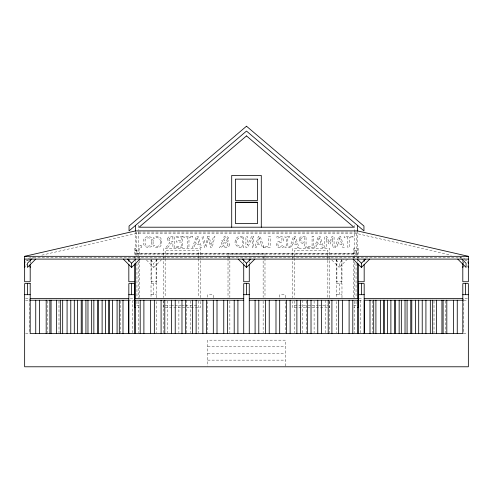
<?xml version="1.0" encoding="UTF-8"?>
<svg xmlns="http://www.w3.org/2000/svg" width="493" height="493" viewBox="0 0 493 493"><rect width="100%" height="100%" fill="white"/><g stroke="black" fill="none" stroke-linecap="round" stroke-linejoin="round"><path stroke-width="0.37" stroke-dasharray="2.46 1.85" d="M462.804 263.256L463.173 261.869M146.52 260.131L153.798 267.416L153.798 263.256L157.957 259.096M153.798 267.416L162.117 259.096M347.522 259.096L339.202 267.416L339.202 263.256L343.362 259.096M26.037 260.852L28.81 260.483M26.037 265.012L26.708 264.735M28.347 258.246L33.542 257.056M41.8 255.164L135.575 233.676L357.425 233.676L451.2 255.164M464.862 260.575L466.963 260.852M135.575 248.466L134.651 248.466L134.651 258.455M138.348 248.466L139.272 248.466L139.272 297.636M354.652 248.466L353.727 248.466L353.727 259.99M357.425 248.466L358.349 248.466L358.349 258.455M134.651 250.315L139.272 250.315M353.727 250.315L358.349 250.315M135.575 253.328L357.425 253.328M228.012 254.012L264.988 254.012M135.575 254.141L357.425 254.141M151.024 294.685L156.571 294.685M336.429 294.685L341.976 294.685M25.574 298.382L29.272 298.382L29.272 333.508M130.244 298.382L134.096 298.382M358.904 298.382L362.756 298.382M467.426 298.382L463.728 298.382L463.728 333.508M25.574 300.231L29.272 300.231M128.71 300.231L134.096 300.231M358.904 300.231L362.811 300.231M463.728 300.231L467.426 300.231M139.272 305.777L136.962 305.777L136.962 301.155M165.155 305.777L170.449 305.777M171.207 305.777L174.232 305.777M174.984 305.777L181.036 305.777M181.794 305.777L184.82 305.777M185.578 305.777L198.432 305.777M294.567 305.777L307.422 305.777M308.18 305.777L311.206 305.777M311.964 305.777L318.016 305.777M318.768 305.777L321.793 305.777M322.551 305.777L327.845 305.777M353.727 305.777L356.038 305.777L356.038 301.155M138.348 307.626L139.272 307.626M353.727 307.626L354.652 307.626M25.574 333.508L29.506 333.508M463.494 333.508L467.426 333.508M207.676 346.819L285.324 346.819M207.676 353.475L285.324 353.475M207.676 360.13L285.324 360.13M27.423 260.483L28.138 260.575M459.458 257.056L464.652 258.246M336.084 260.131L339.202 263.256M331.925 260.131L339.202 267.416M150.679 260.131L153.798 263.256M263.878 247.535L260.205 236.301L258.418 236.301L254.739 247.535L256.268 247.535L257.26 244.399L261.426 244.399L262.412 247.535L270.164 247.535L270.164 236.301L268.71 236.301L268.71 246.21L263.841 246.21L263.841 247.535M30.104 262.535L30.196 263.256M463.291 261.869L463.291 264.642M462.804 259.786L462.804 262.116M460.955 259.096L460.955 257.401L32.045 257.401L32.045 259.096M445.635 300.983L445.635 332.75M434.019 300.983L434.019 332.75M372.215 300.983L372.215 332.75M360.593 300.231L360.593 332.75M357.425 231.143L357.425 258.468M357.425 259.219L357.425 261.53M356.038 250.315L356.038 256.477M356.038 263.41L356.038 297.304M354.652 225.301L354.652 258.455M354.652 262.294L354.652 297.636M354.652 301.272L354.652 332.738M353.727 260.329L353.727 297.636M341.976 259.848L341.976 281.743L336.429 281.743L336.429 259.096M341.976 297.729L341.976 283.592L336.429 283.592L336.429 297.729M341.513 259.096L341.513 283.592M339.202 283.592L339.202 294.685M336.892 259.096L336.892 283.592M336.429 301.531L336.429 332.744M329.694 297.636L329.694 248.466L292.719 248.466L292.719 297.636M329.694 301.476L329.694 307.626L292.719 307.626L292.719 301.476M329.429 300.983L329.429 332.75M327.845 256.477L327.845 250.315L294.567 250.315L294.567 297.304M327.845 257.247L327.845 259.558M327.845 260.329L327.845 297.304M325.731 300.231L325.731 332.75M314.109 300.983L314.109 332.75M306.19 300.983L306.19 332.75M302.492 300.231L302.492 332.75M294.567 300.983L294.567 332.75M285.324 297.729L285.324 294.685L279.777 294.685L279.777 297.729M285.324 301.531L285.324 332.744M285.324 366.046L285.324 340.164L207.676 340.164L207.676 366.046M264.988 255.54L264.988 257.833M264.988 258.597L264.988 297.581M263.139 256.625L263.139 297.371M263.139 301.217L263.139 332.738M249.273 261.869L249.273 263.256M243.727 261.869L243.727 263.256M229.861 256.625L229.861 297.371M229.861 301.217L229.861 332.738M228.012 255.54L228.012 257.833M228.012 258.597L228.012 297.581M213.222 297.729L213.222 294.685L207.676 294.685L207.676 297.729M207.676 301.531L207.676 332.744M200.281 297.636L200.281 248.466L163.306 248.466L163.306 297.636M200.281 301.476L200.281 307.626L163.306 307.626L163.306 301.476M198.432 254.936L198.432 250.315L165.155 250.315L165.155 254.936M198.432 255.707L198.432 258.018M198.432 258.788L198.432 297.304M198.432 300.983L198.432 332.75M190.508 300.983L190.508 332.75M186.81 300.231L186.81 332.75M178.891 300.983L178.891 332.75M167.269 300.983L167.269 332.75M165.155 255.707L165.155 258.018M165.155 258.788L165.155 297.304M163.571 300.231L163.571 332.75M156.571 259.096L156.571 281.743L151.024 281.743L151.024 259.096M156.571 297.729L156.571 283.592L151.024 283.592L151.024 297.729M156.571 301.531L156.571 332.744M156.108 259.096L156.108 283.592M153.798 283.592L153.798 294.685M151.487 259.096L151.487 283.592M138.348 225.153L138.348 230.182M138.348 231.667L138.348 258.468M138.348 262.294L138.348 297.636M138.348 301.346L138.348 332.738M136.962 250.315L136.962 256.477M136.962 263.41L136.962 297.304M135.575 231.143L135.575 258.468M135.575 259.219L135.575 261.53M132.407 300.231L132.407 332.75M120.785 300.983L120.785 332.75M58.981 300.983L58.981 332.75M47.365 300.983L47.365 332.75M30.196 260.483L30.196 262.559M151.604 242.008C152.645 247.529 144.024 247.535 145.071 242.008C144.011 236.461 152.664 236.455 151.604 242.008M153.089 242.008C154.198 249.199 142.483 249.193 143.58 242.008C142.471 234.81 154.204 234.81 153.089 242.008M160.478 242.014C160.539 243.77 159.701 245.878 157.803 246.266C156.028 247.48 152.984 242.895 153.81 246.648C164.496 252.595 164.459 231.464 153.81 237.343C152.984 241.151 156.022 236.498 157.815 237.725C159.732 238.125 160.533 240.245 160.478 242.014M229.448 244.448C229.633 248.059 224.309 248.903 222.731 245.927L221.234 247.535L219.36 247.535L221.973 244.762L221.203 240.676L222.633 240.676L222.781 243.924L225.356 241.188L223.68 239.931L223.446 237.472C225.757 233.411 231.599 238.809 227.427 241.176L228.807 242.383L229.448 244.448M236.708 240.701L236.702 243.111L237.46 244.892A3.562 3.562 0 0 0 239.45 246.093L242.248 246.254L242.248 237.583L238.261 238.261L236.708 240.701M235.241 240.399C233.836 245.489 239.13 248.836 243.696 247.535L243.696 236.301C240.442 235.913 235.888 236.393 235.241 240.399M299.263 238.822C298.45 241.946 301.845 243.986 304.612 243.351L304.612 247.535L306.061 247.535L306.061 236.301C303.737 236.258 299.978 235.814 299.263 238.822M167.608 238.538L168.131 241.416L169.789 242.648L165.907 247.535L167.786 247.535L171.244 243.067L172.901 243.067L172.901 247.535L174.349 247.535L174.349 236.301C172.119 236.369 168.403 235.629 167.608 238.538M227.464 238.6L227.181 239.616L226.047 240.652C224.038 240.183 224.358 236.338 226.651 237.127L227.464 238.6M277.916 243.961L277.99 245.335C279.457 249.113 284.806 242.525 283.746 246.864C281.25 248.472 276.382 248.059 276.326 244.337C275.846 240.245 283.007 242.408 282.002 238.433C280.653 235.013 275.723 240.898 276.752 236.819C279.112 235.407 283.598 235.907 283.666 239.308C283.894 242.932 279.248 241.736 277.916 243.961M227.951 244.09C228.16 246.648 224.494 247.375 223.366 245.267L226.737 241.712L227.501 242.494L227.951 244.09M300.878 238.711C299.861 241.145 302.492 242.642 304.612 242.075L304.612 237.583L302.271 237.681L300.878 238.711M169.21 238.587C168.255 240.997 170.812 242.42 172.901 241.823L172.901 237.583L170.449 237.669L169.21 238.587M207.621 236.301L205.415 245.736L203.233 236.301L201.81 236.301L204.552 247.535L206.185 247.535L208.403 238.205L210.573 247.535L212.169 247.535L214.96 236.301L213.469 236.301L211.275 245.643L209.094 236.301L207.621 236.301M195.074 244.399L194.088 247.535L192.553 247.535L196.232 236.301L198.02 236.301L201.692 247.535L200.232 247.535L199.24 244.399L195.074 244.399M292.355 244.399L291.363 247.535L289.835 247.535L293.508 236.301L295.295 236.301L298.974 247.535L297.507 247.535L296.521 244.399L292.355 244.399M317.079 244.399L316.087 247.535L314.559 247.535L318.231 236.301L320.019 236.301L323.698 247.535L322.231 247.535L321.245 244.399L317.079 244.399M337.625 244.399L336.639 247.535L335.104 247.535L338.783 236.301L340.571 236.301L344.243 247.535L342.783 247.535L341.791 244.399L337.625 244.399M197.163 237.823L195.481 243.123L198.839 243.123L197.163 237.823M259.343 237.823L257.66 243.123L261.025 243.123L259.343 237.823M294.438 237.823L292.756 243.123L296.114 243.123L294.438 237.823M319.162 237.823L317.48 243.123L320.838 243.123L319.162 237.823M339.714 237.823L338.032 243.123L341.39 243.123L339.714 237.823M332.72 237.854L329.897 244.442L329.022 244.442L326.181 237.854L326.181 247.535L324.727 247.535L324.727 236.301L326.742 236.301L329.373 242.556L332.097 236.301L334.075 236.301L334.075 247.535L332.72 247.535L332.72 237.854M251.646 236.301L247.264 245.2L247.264 236.301L245.908 236.301L245.908 247.535L247.535 247.535L252.354 237.848L252.354 247.535L253.704 247.535L253.704 236.301L251.646 236.301M356.501 232.067L136.499 232.067L136.499 253.217L356.501 253.217L356.501 232.067M182.761 236.301L175.946 236.301L175.946 237.626L181.313 237.626L181.313 240.707L176.315 240.707L176.315 242.032L181.313 242.032L181.313 246.21L175.946 246.21L175.946 247.535L182.761 247.535L182.761 236.301M192.634 236.301L183.864 236.301L183.864 237.626L187.525 237.626L187.525 247.535L188.973 247.535L188.973 237.626L192.634 237.626L192.634 236.301M289.225 236.301L284.991 236.301L284.991 237.447L286.384 237.447L286.384 246.389L284.991 246.389L284.991 247.535L289.225 247.535L289.225 246.389L287.832 246.389L287.832 237.447L289.225 237.447L289.225 236.301M313.523 236.301L312.075 236.301L312.075 246.21L307.207 246.21L307.207 247.535L313.523 247.535L313.523 236.301M352.939 236.301L344.163 236.301L344.163 237.626L347.83 237.626L347.83 247.535L349.278 247.535L349.278 237.626L352.939 237.626L352.939 236.301M141.737 245.317L140.012 245.317L140.012 247.375L141.737 247.375L141.737 245.317"/><path stroke-width="0.74" d="M24.65 263.256L25.02 261.869M462.804 267.416L463.173 266.029M25.02 266.029L24.65 267.416L24.65 259.096L468.35 259.096M31.583 259.096L27.423 263.256L27.423 267.416L35.742 259.096M123.281 259.096L131.6 267.416L131.6 263.256L135.76 259.096M131.6 267.416L139.92 259.096M254.819 259.096L246.5 267.416L246.5 263.256L250.66 259.096M369.719 259.096L361.4 267.416L361.4 263.256L365.56 259.096M30.196 264.377L30.196 281.743L24.65 281.743L24.65 256.323L135.575 230.903L357.425 230.903L468.35 256.323L468.35 281.743L462.804 281.743L462.804 263.632M235.407 202.309L257.592 202.309M24.65 256.323L468.35 256.323M134.373 281.743L128.827 281.743L128.827 264.377M358.627 281.743L364.173 281.743L364.173 264.377M24.65 294.685L30.196 294.685M128.827 294.685L134.373 294.685M243.727 294.685L249.273 294.685M358.627 294.685L364.173 294.685M462.804 294.685L468.35 294.685M30.196 298.382L128.827 298.382M134.373 298.382L243.727 298.382M249.273 298.382L358.627 298.382M364.173 298.382L462.804 298.382M30.196 300.231L128.827 300.231M134.373 300.231L243.727 300.231M249.273 300.231L358.627 300.231M364.173 300.231L462.804 300.231M135.575 307.626L134.651 307.626L134.651 299.941M357.425 307.626L358.349 307.626L358.349 299.941M461.904 259.096L466.064 263.256L466.064 267.416L457.744 259.096M357.24 259.096L361.4 263.256M353.08 259.096L361.4 267.416M242.34 259.096L246.5 263.256M238.181 259.096L246.5 267.416M127.441 259.096L131.6 263.256M467.98 261.869L468.35 263.256M467.98 266.029L468.35 267.416M29.826 266.029L30.196 267.416M465.577 283.592L465.577 294.685M457.257 300.231L457.257 333.508M453.56 300.231L453.56 333.508M446.812 300.231L446.812 333.508M443.115 300.231L443.115 333.508M441.938 300.231L441.938 333.508M436.367 300.231L436.367 333.508M432.669 300.231L432.669 333.508M430.321 300.231L430.321 333.508M425.921 300.231L425.921 333.508M422.224 300.231L422.224 333.508M418.699 300.231L418.699 333.508M415.476 300.231L415.476 333.508M411.778 300.231L411.778 333.508M410.774 300.231L410.774 333.508M407.076 300.231L407.076 333.508M405.03 300.231L405.03 333.508M401.333 300.231L401.333 333.508M399.151 300.231L399.151 333.508M395.454 300.231L395.454 333.508M394.585 300.231L394.585 333.508M390.887 300.231L390.887 333.508M387.535 300.231L387.535 333.508M384.139 300.231L384.139 333.508M383.837 300.231L383.837 333.508M380.442 300.231L380.442 333.508M375.912 300.231L375.912 333.508M373.694 300.231L373.694 333.508M369.996 300.231L369.996 333.508M364.29 300.231L364.29 333.508M364.173 259.096L364.173 261.358M364.173 333.508L364.173 283.592L358.627 283.592L358.627 333.508M361.4 283.592L361.4 294.685M358.349 263.829L358.349 298.407M357.425 225.356L357.425 230.903M357.425 263.059L357.425 298.407M357.425 299.818L357.425 333.508M352.803 300.231L352.803 333.508M349.106 300.231L349.106 333.508M342.358 300.231L342.358 333.508M338.66 300.231L338.66 333.508M331.912 300.231L331.912 333.508M328.215 300.231L328.215 333.508M321.467 300.231L321.467 333.508M317.769 300.231L317.769 333.508M311.021 300.231L311.021 333.508M307.324 300.231L307.324 333.508M300.576 300.231L300.576 333.508M296.878 300.231L296.878 333.508M290.13 300.231L290.13 333.508M286.433 300.231L286.433 333.508M279.685 300.231L279.685 333.508M275.988 300.231L275.988 333.508M269.24 300.231L269.24 333.508M265.542 300.231L265.542 333.508M261.29 227.205L261.29 175.44L231.71 175.44L231.71 227.205M258.794 300.231L258.794 333.508M255.097 300.231L255.097 333.508M249.273 259.096L249.273 260.606M249.273 264.377L249.273 281.743L243.727 281.743L243.727 264.377M249.273 333.508L249.273 283.592L243.727 283.592L243.727 333.508M246.5 283.592L246.5 294.685M243.727 259.096L243.727 260.606M237.903 300.231L237.903 333.508M234.206 300.231L234.206 333.508M227.458 300.231L227.458 333.508M223.76 300.231L223.76 333.508M217.012 300.231L217.012 333.508M213.315 300.231L213.315 333.508M206.567 300.231L206.567 333.508M202.869 300.231L202.869 333.508M196.122 300.231L196.122 333.508M192.424 300.231L192.424 333.508M185.676 300.231L185.676 333.508M181.979 300.231L181.979 333.508M175.231 300.231L175.231 333.508M171.533 300.231L171.533 333.508M164.785 300.231L164.785 333.508M161.088 300.231L161.088 333.508M154.34 300.231L154.34 333.508M150.642 300.231L150.642 333.508M143.894 300.231L143.894 333.508M140.197 300.231L140.197 333.508M135.575 225.356L135.575 230.903M135.575 263.059L135.575 298.407M135.575 299.818L135.575 333.508M134.651 263.829L134.651 298.407M134.373 333.508L134.373 283.592L128.827 283.592L128.827 333.508M131.6 283.592L131.6 294.685M128.827 259.096L128.827 261.358M128.71 300.231L128.71 333.508M123.003 300.231L123.003 333.508M119.306 300.231L119.306 333.508M117.087 300.231L117.087 333.508M112.558 300.231L112.558 333.508M109.163 300.231L109.163 333.508M108.861 300.231L108.861 333.508M105.465 300.231L105.465 333.508M102.113 300.231L102.113 333.508M98.415 300.231L98.415 333.508M97.546 300.231L97.546 333.508M93.849 300.231L93.849 333.508M91.667 300.231L91.667 333.508M87.97 300.231L87.97 333.508M85.924 300.231L85.924 333.508M82.226 300.231L82.226 333.508M81.222 300.231L81.222 333.508M77.524 300.231L77.524 333.508M74.301 300.231L74.301 333.508M70.776 300.231L70.776 333.508M67.079 300.231L67.079 333.508M62.679 300.231L62.679 333.508M60.331 300.231L60.331 333.508M56.633 300.231L56.633 333.508M51.062 300.231L51.062 333.508M49.885 300.231L49.885 333.508M46.188 300.231L46.188 333.508M39.44 300.231L39.44 333.508M35.742 300.231L35.742 333.508M30.196 259.096L30.196 260.606M27.423 283.592L27.423 294.685M246.5 126.214L129.049 226.047L129.049 230.903L246.5 131.07L363.951 230.903L363.951 226.047L246.5 126.214M246.5 135.92L139.106 227.205L353.894 227.205L246.5 135.92M257.592 179.138L235.407 179.138L235.407 200.398L257.592 200.398L257.592 179.138M257.592 202.247L235.407 202.247L235.407 223.508L257.592 223.508L257.592 202.247M30.196 283.592L24.65 283.592L24.65 366.786L468.35 366.786L468.35 283.592L462.804 283.592L462.804 333.508L30.196 333.508L30.196 283.592"/></g></svg>
